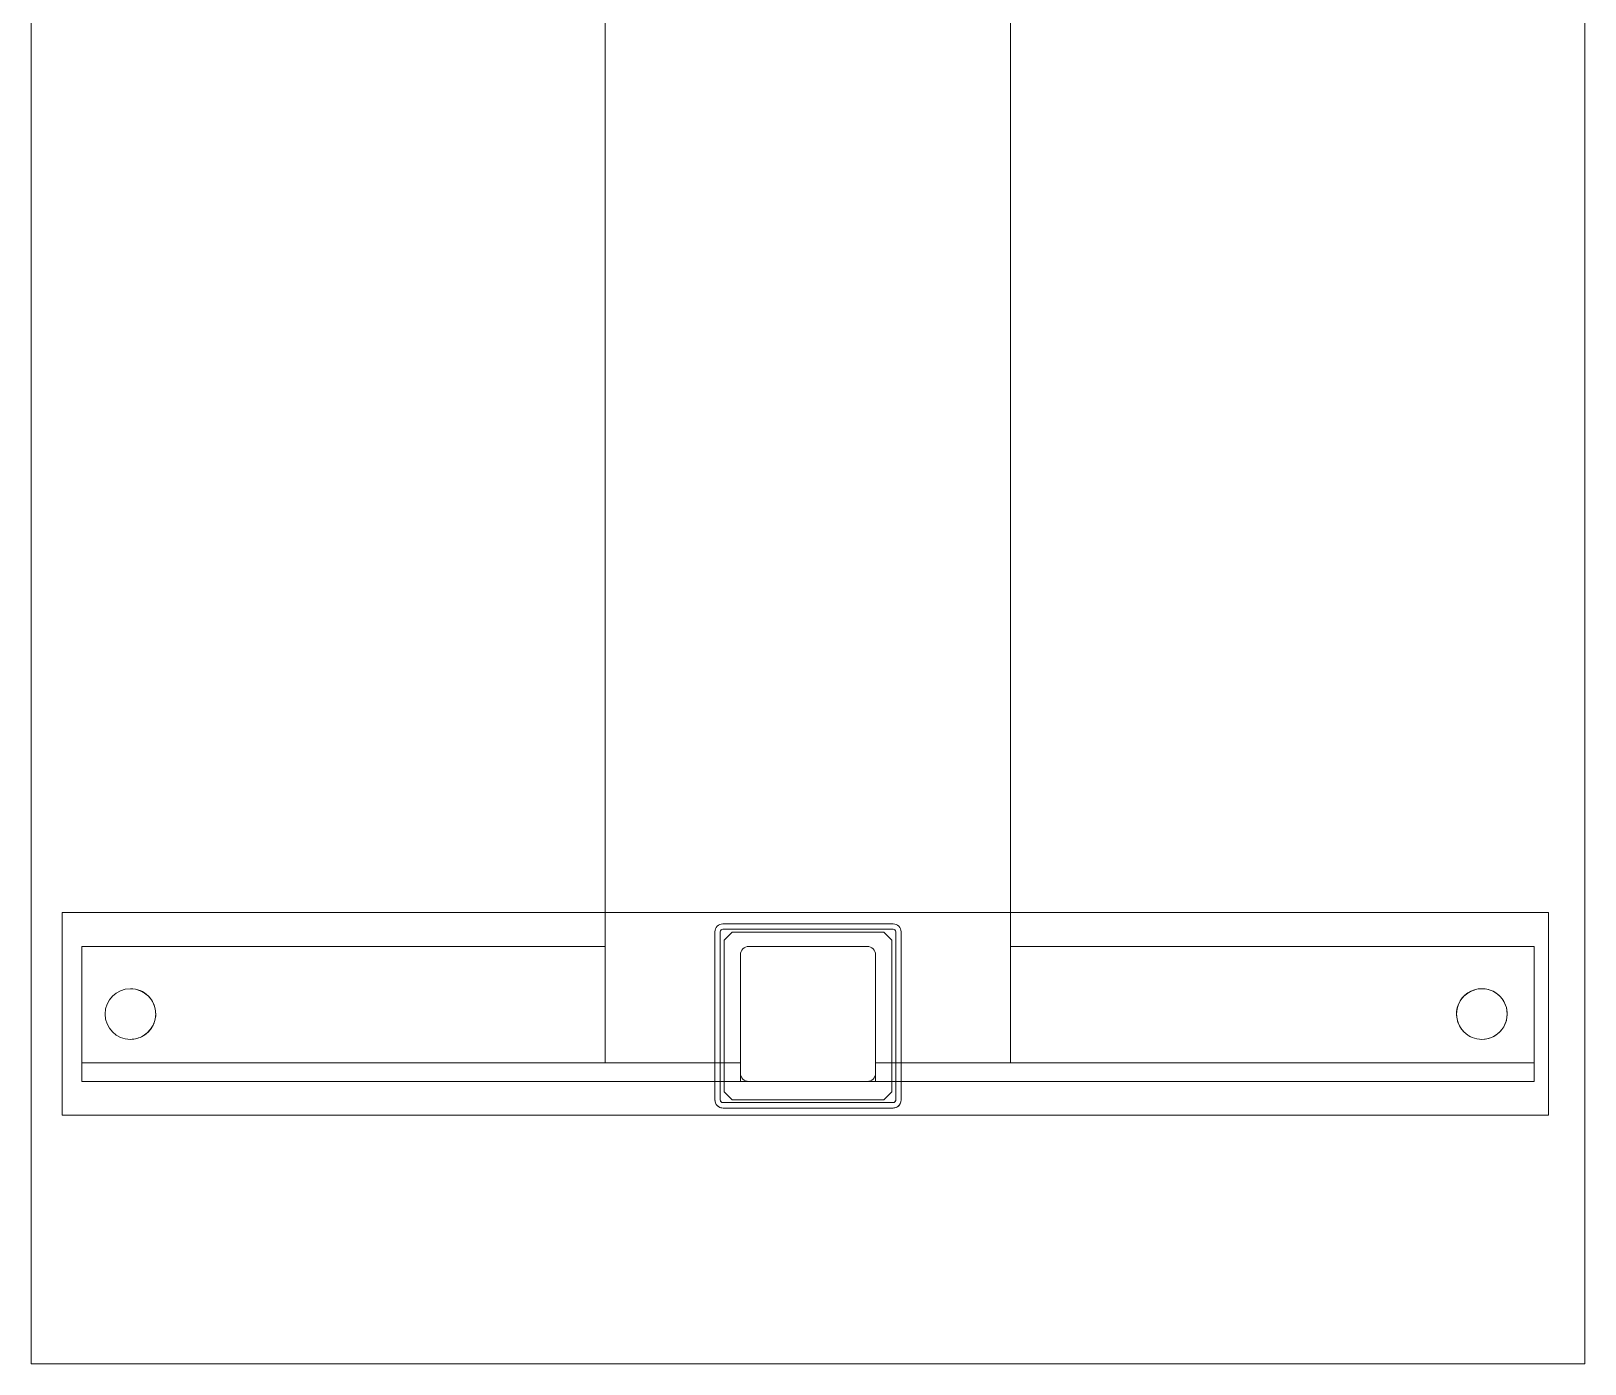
# Model space of a CAD drawing. Header units: inches. Extents: x -326 to 986, y -79 to 1436.
# Drawn here: x 169.08 to 192.08, y 917.9 to 937.64 of the extents above; entities that cross this region are included whole.
import ezdxf

# ---------------------------------------------------------------- set-up
doc = ezdxf.new("R2010")
doc.units = ezdxf.units.IN
doc.header["$LTSCALE"] = 48
doc.header["$MEASUREMENT"] = 0
doc.layers.add('I-FURN-PNLS', color=47, linetype='Continuous', lineweight=9)

# ---------------------------------------------------------------- blocks, each defined once
blk = doc.blocks.new('Allsteel - Table - Altitude - Rectangular - 24__D x 60__W Lam - T Mold - T-Leg 2-7694473-Level XX  POWER _ SIGNAL NEW')
at = {"layer": 'I-FURN-PNLS'}
for p, q in [((29, 11.5), (-29, 11.5)), ((-29, 11.5), (29, 11.5)), ((29, -11.5), (29, 11.5)), ((29, 11.5), (29, -11.5)), ((22.318, 10.963), (22.318, 3)), ((25.318, 10.963), (22.318, 10.963)), ((22.318, 10.963), (25.318, 10.963)), ((22.318, 3), (22.318, 10.963)), ((25.318, -11.037), (25.318, 10.963)), ((25.318, 10.963), (25.318, -11.037)), ((22.818, 10.75), (22.818, 3)), ((22.818, 3), (22.818, 10.75)), ((24.544, 10.75), (22.818, 10.75)), ((22.818, 10.75), (24.818, 10.75)), ((24.818, 10.75), (24.544, 10.75)), ((24.544, 1), (24.544, 10.75)), ((24.544, 10.75), (24.544, 3)), ((24.818, 1), (24.818, 10.75)), ((24.818, 10.75), (24.818, -10.75)), ((22.818, 3), (-22.818, 3)), ((-22.484, 3), (24.544, 3)), ((22.318, 3), (22.318, -3)), ((22.318, -3), (22.318, 3)), ((24.544, 3), (22.818, 3)), ((24.544, 1), (24.544, 3)), ((22.484, 1.26), (22.484, -1.259)), ((22.484, -1.259), (22.484, 1.26)), ((22.563, -1.26), (22.563, 1.261)), ((22.563, 1.261), (22.563, -1.26)), ((22.602, 1.3), (24.818, 1.3)), ((24.818, 1.3), (22.602, 1.3)), ((24.818, 1.378), (22.603, 1.378)), ((22.603, 1.378), (24.818, 1.378)), ((22.728, 1.24), (22.609, 1.122)), ((22.609, 1.122), (22.728, 1.24)), ((24.818, 1.24), (22.728, 1.24)), ((22.728, 1.24), (24.818, 1.24)), ((25.093, 1.378), (24.818, 1.378)), ((24.818, 1.378), (25.093, 1.378)), ((24.818, 1.3), (25.091, 1.3)), ((25.091, 1.3), (24.818, 1.3)), ((24.972, 1.24), (24.818, 1.24)), ((24.818, 1.24), (24.972, 1.24)), ((25.09, 1.122), (24.972, 1.24)), ((24.972, 1.24), (25.09, 1.122)), ((25.13, 1.26), (25.13, -1.26)), ((25.13, -1.26), (25.13, 1.26)), ((25.211, -1.257), (25.211, 1.26)), ((25.211, 1.26), (25.211, -1.257)), ((22.609, 1.122), (22.609, -1.122)), ((22.609, -1.122), (22.609, 1.122)), ((22.943, 1), (24.693, 1)), ((22.943, 1), (24.544, 1)), ((24.693, 1), (24.544, 1)), ((24.818, 1), (24.693, 1)), ((24.818, 0.875), (24.818, 1)), ((25.09, -1.122), (25.09, 1.122)), ((25.09, 1.122), (25.09, -1.122)), ((22.818, -0.875), (22.818, 0.875)), ((22.818, 0.875), (22.818, -0.875)), ((24.818, -0.875), (24.818, 0.875)), ((24.818, -1), (24.818, -0.875)), ((22.609, -1.122), (22.728, -1.24)), ((22.728, -1.24), (22.609, -1.122)), ((24.693, -1), (22.943, -1)), ((24.544, -1), (22.943, -1)), ((24.544, -10.75), (24.544, -1)), ((24.544, -1), (24.693, -1)), ((24.544, -3), (24.544, -1)), ((24.818, -1), (24.693, -1)), ((24.818, -10.75), (24.818, -1)), ((24.972, -1.24), (25.09, -1.122)), ((25.09, -1.122), (24.972, -1.24)), ((24.818, -1.299), (22.602, -1.299)), ((22.602, -1.299), (24.818, -1.299)), ((22.603, -1.378), (24.818, -1.378)), ((24.818, -1.378), (22.603, -1.378)), ((22.728, -1.24), (24.818, -1.24)), ((24.818, -1.24), (22.728, -1.24)), ((24.818, -1.24), (24.972, -1.24)), ((24.972, -1.24), (24.818, -1.24)), ((25.092, -1.299), (24.818, -1.299)), ((24.818, -1.299), (25.092, -1.299)), ((24.818, -1.378), (25.091, -1.378)), ((25.091, -1.378), (24.818, -1.378)), ((-22.818, -3), (22.818, -3)), ((24.544, -3), (-22.484, -3)), ((22.318, -3), (22.318, -11.037)), ((22.318, -11.037), (22.318, -3)), ((22.818, -10.75), (22.818, -3)), ((22.818, -3), (22.818, -10.75)), ((22.818, -3), (24.544, -3)), ((24.544, -3), (24.544, -10.75)), ((24.818, -10.75), (22.818, -10.75)), ((22.818, -10.75), (24.544, -10.75)), ((24.818, -10.75), (24.544, -10.75)), ((22.318, -11.037), (25.318, -11.037)), ((25.318, -11.037), (22.318, -11.037)), ((29, -11.5), (-29, -11.5)), ((-29, -11.5), (29, -11.5))]:
    blk.add_line(p, q, dxfattribs=at)
for centre, radius, start, end in [((23.819, 9.975), 0.375, 135, 180), ((23.819, 9.975), 0.375, 150, 180), ((23.819, 9.975), 0.375, 105, 150), ((23.819, 9.975), 0.375, 120, 135), ((23.819, 9.975), 0.375, 0, 120), ((23.819, 9.975), 0.375, 60, 105), ((23.819, 9.975), 0.375, 45, 60), ((23.819, 9.975), 0.375, 360, 45), ((23.819, 9.975), 0.375, 180, 315), ((23.819, 9.975), 0.375, 180, 0), ((23.819, 9.975), 0.375, 315, 360), ((22.603, 1.26), 0.118, 90.0001, 180), ((22.603, 1.26), 0.118, 90.0001, 180), ((22.602, 1.261), 0.0385, 90, 180), ((22.602, 1.261), 0.0385, 90, 180), ((25.091, 1.26), 0.0394, 360, 90), ((25.091, 1.26), 0.0394, 77.1429, 90), ((25.093, 1.26), 0.118, 12.8572, 90.0001), ((25.093, 1.26), 0.118, 360, 90.0001), ((25.091, 1.26), 0.0394, 360, 77.1429), ((25.093, 1.26), 0.118, 360, 12.8572), ((22.943, 0.875), 0.125, 90, 180), ((22.943, 0.875), 0.125, 90, 180), ((24.693, 0.875), 0.125, 360, 90), ((24.693, 0.875), 0.125, 360, 90), ((22.943, -0.875), 0.125, 180, 270), ((22.943, -0.875), 0.125, 180, 270), ((24.693, -0.875), 0.125, 270, 360), ((24.693, -0.875), 0.125, 270, 0), ((22.603, -1.259), 0.118, 180, 270), ((22.603, -1.259), 0.118, 180, 270), ((22.602, -1.26), 0.0385, 180, 270), ((22.602, -1.26), 0.0385, 180, 270), ((25.091, -1.257), 0.12, 270, 315), ((25.091, -1.257), 0.12, 270, 285), ((25.092, -1.26), 0.0385, 270, 0), ((25.092, -1.26), 0.0385, 270, 330), ((25.091, -1.257), 0.12, 285, 330), ((25.092, -1.26), 0.0385, 330, 360), ((25.091, -1.257), 0.12, 315, 0), ((25.091, -1.257), 0.12, 330, 360), ((23.819, -10.029), 0.375, 360, 180), ((23.819, -10.029), 0.375, 30, 120), ((23.819, -10.029), 0.375, 135, 180), ((23.819, -10.029), 0.375, 120, 135), ((23.819, -10.029), 0.375, 0, 30), ((23.819, -10.029), 0.375, 180, 360), ((23.819, -10.029), 0.375, 180, 0)]:
    blk.add_arc(centre, radius, start, end, dxfattribs=at)

msp = doc.modelspace()

# ---------------------------------------------------------------- block references
at = {"layer": 'I-FURN-PNLS', "rotation": 270.0000000000008}
msp.add_blockref('Allsteel - Table - Altitude - Rectangular - 24__D x 60__W Lam - T Mold - T-Leg 2-7694473-Level XX  POWER _ SIGNAL NEW', (180.582, 946.904), dxfattribs=at)

doc.saveas('drawing.dxf')
